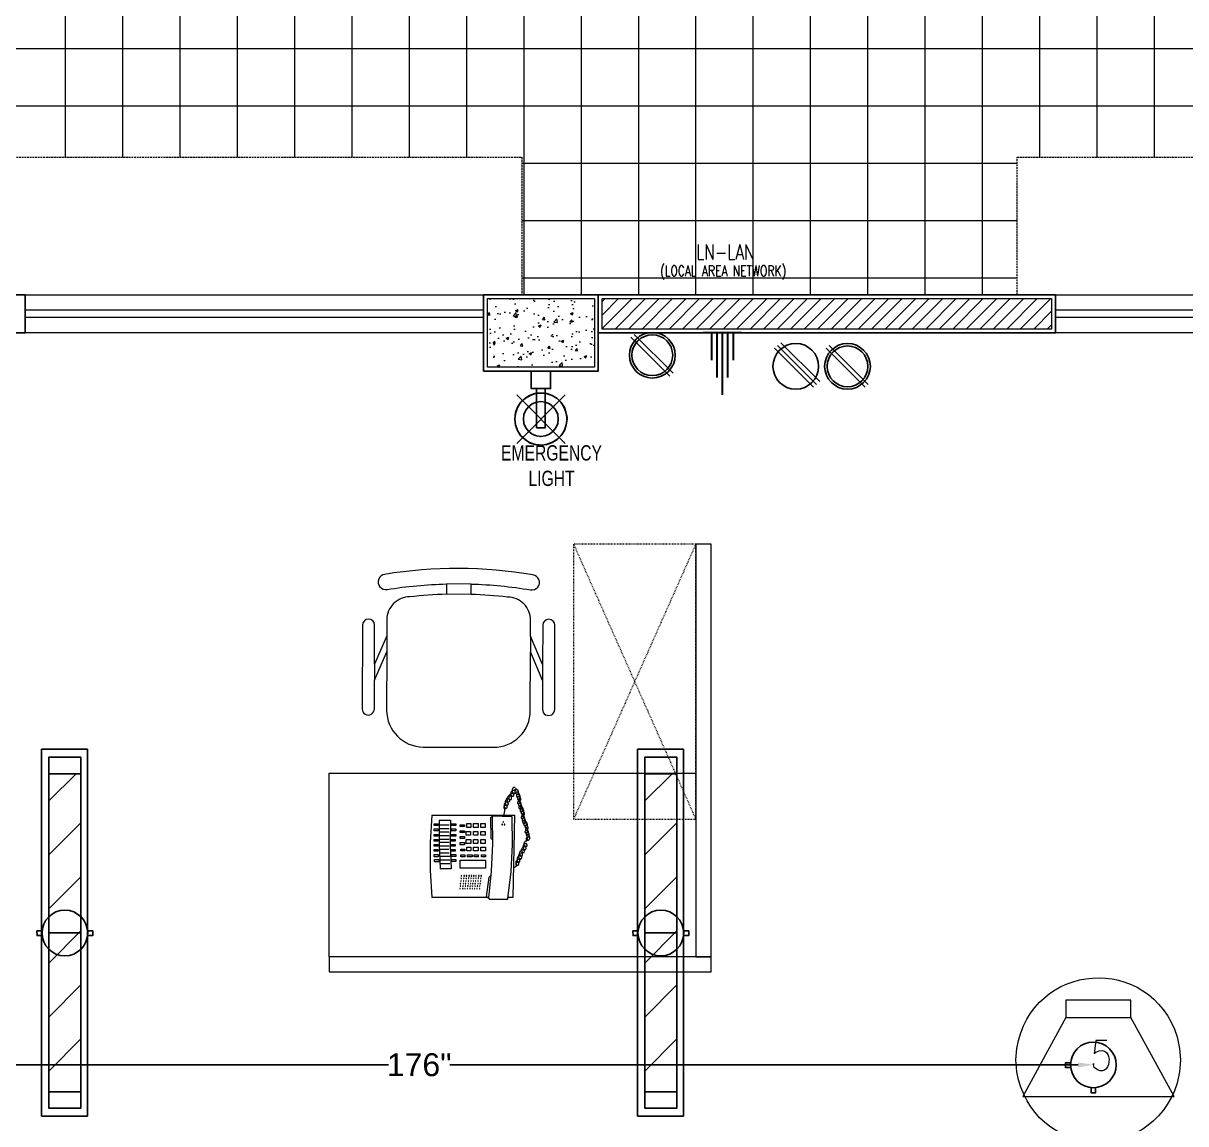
# Model space of a CAD drawing. Header units: inches. Extents: x 112 to 4169, y -2569 to 841.
# Drawn here: x 2041.1 to 2193.2, y -2165.8 to -2021.8 of the extents above; entities that cross this region are included whole.
import ezdxf

# ---------------------------------------------------------------- set-up
doc = ezdxf.new("R2010")
doc.units = ezdxf.units.IN
doc.header["$MEASUREMENT"] = 0
doc.linetypes.add('DASH', pattern=[0.35, 0.25, -0.1])
doc.linetypes.add('HIDDEN', pattern=[9.525, 6.35, -3.175])
doc.layers.get('Defpoints').update_dxf_attribs({"lineweight": 0})
for name, color, linetype, lineweight in [('COLUMN', 1, 'Continuous', 25), ('E-LAN', 6, 'Continuous', 30), ('Glass', 5, 'Continuous', 9), ('HACTH', 8, 'Continuous', 9), ('ID-FURN', 7, 'Continuous', 15), ('Plaster Line', 254, 'Continuous', 15), ('Sunshed', 5, 'Continuous', 15), ('Text', 252, 'Continuous', 15), ('WINDOW', 140, 'Continuous', 9)]:
    doc.layers.add(name, color=color, linetype=linetype, lineweight=lineweight)
for name, color, linetype in [('Layer 1', 7, 'Continuous'), ('Sockets', 7, 'Continuous'), ('wall 05', 253, 'Continuous')]:
    doc.layers.add(name, color=color, linetype=linetype)
doc.styles.get("Standard").update_dxf_attribs({"font": 'arial.ttf'})
doc.styles.add('Swiss721', font='swisscl.ttf')
doc.styles.add('TAVE1', font='ROMANS.shx', dxfattribs={"width": 0.75})
doc.dimstyles.get("Standard").update_dxf_attribs({"dimtxt": 3, "dimasz": 2, "dimexe": 0.18, "dimexo": 0.0625, "dimgap": 0.09, "dimtad": 0, "dimtih": 1, "dimtoh": 1, "dimdec": 0, "dimzin": 0, "dimdsep": 46, "dimtxsty": 'Standard', "dimcen": 0.09, "dimclrd": 5, "dimadec": 0, "dimazin": 0, "dimtfac": 1, "dimtdec": 0, "dimtofl": 0, "dimtmove": 0, "dimatfit": 3, "dimfxl": 1, "dimtolj": 1, "dimtzin": 0, "dimarcsym": 0})

# ---------------------------------------------------------------- blocks, each defined once
blk = doc.blocks.new('C10X15')
at = {"layer": 'HACTH'}
h = blk.add_hatch(dxfattribs=at)
h.set_pattern_fill('AR-CONC', color=256, scale=0.5, style=0)
h.set_pattern_definition([(50, (0, 0), (3.58630091, -0.31376067), [0.375, -4.125]), (355, (0, 0), (-0.69375667, 3.76096067), [0.3, -3.3]), (100.4514, (0.299, -0.026), (2.89254691, 3.44719771), [0.31870095, -3.50571056]), (46.1842, (0, 1), (5.33620524, -0.82759507), [0.5625, -6.1875]), (96.6356, (0.4447, 0.931), (4.67331353, 4.87058935), [0.47805144, -5.258565]), (351.1842, (0, 1), (4.67330973, 4.870593), [0.45, -4.95]), (21, (0.5, 0.75), (2.98453526, -2.01309445), [0.375, -4.125]), (326, (0.5, 0.75), (1.21657666, 3.62575023), [0.3, -3.3]), (71.4514, (0.7487, 0.5822), (4.20111314, 1.61265248), [0.31870095, -3.50571056]), (37.5, (0, 0), (0.060799277, 1.66446927), [0, -3.26, 0, -3.35, 0, -3.3125]), (7.5, (0, 0), (1.315347687, 1.97205856), [0, -1.91, 0, -3.185, 0, -1.2625]), (327.5, (-1.115, 0), (2.66911218, -0.112774359), [0, -1.25, 0, -3.9, 0, -5.175]), (317.5, (-1.615, 0), (2.915930847, 0.50052491), [0, -1.625, 0, -2.59, 0, -3.675])])
h.paths.add_polyline_path([(88231.5, -6817.5), (88231.5, -6808.5), (88217.5, -6808.5), (88217.5, -6817.5)])
at = {"layer": 'COLUMN'}
blk.add_lwpolyline([(88217, -6808), (88232, -6808), (88232, -6818), (88217, -6818)], close=True, dxfattribs=at)
at = {"layer": 'Plaster Line'}
blk.add_lwpolyline([(88217.5, -6808.5), (88231.5, -6808.5), (88231.5, -6817.5), (88217.5, -6817.5)], close=True, dxfattribs=at)
blk = doc.blocks.new('chair_12')
at = {"layer": 'ID-FURN', "color": 8}
for p, q in [((39.9, -50.7), (-40.1, -50.4)), ((39.8, -84.5), (-40.2, -84.2)), ((-235.6, -219.8), (-235.8, -272.6)), ((234.4, -221.1), (234.2, -274)), ((-275.9, -312.8), (-276, -365.7)), ((274.1, -314.4), (274, -367.2))]:
    blk.add_line(p, q, dxfattribs=at)
blk.add_lwpolyline([(-235.8, -272.6), (-236.3, -463.6, 0.411076), (-116.6, -583.9), (113.4, -584.6, 0.419442), (233.7, -464.9), (234.2, -274), (274, -367.2), (273.7, -460.5, 1.013898), (313.7, -460.6), (314.5, -185.6, 0.968623), (274.5, -185.5), (274.1, -314.4), (234.4, -221.1), (234.5, -168.9, 0.414335), (159.7, -93.7, 0.02236), (39.8, -84.5), (39.9, -50.7, -0.033856), (234.3, -69.8, 1.009644), (242.6, -20.5, 0.081725), (-242.7, -19.2, 1.009644), (-234.7, -68.5, -0.033856), (-40.1, -50.4), (-40.2, -84.2, 0.02236), (-160.2, -92.8, 0.416163), (-235.5, -167.6), (-235.6, -219.8), (-275.9, -312.8), (-275.5, -183.9, 0.92691), (-315.5, -183.8), (-316.3, -458.8, 1.016772), (-276.3, -458.9), (-276, -365.7)], format="xyb", close=True, dxfattribs=at)
blk = doc.blocks.new('ws 1200x1350')
at = {"layer": 'ID-FURN', "color": 8, "linetype": 'HIDDEN', "ltscale": 0.05}
for p, q in [((-7943.2, 23138.8), (-7543.2, 22238.8)), ((-7543.2, 23138.8), (-7943.2, 22238.8))]:
    blk.add_line(p, q, dxfattribs=at)
blk.add_lwpolyline([(-7943.2, 22238.8), (-7543.2, 22238.8), (-7543.2, 23138.8), (-7943.2, 23138.8)], close=True, dxfattribs=at)
at = {"layer": 'ID-FURN', "color": 8, "ltscale": 0.05}
for points in [[(-7543.2, 23138.8), (-7543.2, 21789.1), (-7493.2, 21789.1), (-7493.2, 23138.8)], [(-7543.2, 22389.1), (-7543.2, 21789.1), (-8743.2, 21789.1), (-8743.2, 22389.1)], [(-8743.2, 21789.1), (-8743.2, 21739.1), (-7493.2, 21739.1), (-7493.2, 21789.1)]]:
    blk.add_lwpolyline(points, close=True, dxfattribs=at)
at = {"layer": 'ID-FURN', "ltscale": 0.05}
blk.add_blockref('chair_12', (-8318.4, 23058.9), dxfattribs=at)
blk = doc.blocks.new('TELEPHONE')
at = {"layer": 'Layer 1', "lineweight": 9}
for points in [[(10.74, 14.04), (10.68, 14.04), (10.56, 13.98), (10.5, 13.98), (10.32, 13.8), (10.32, 13.5), (10.38, 13.38), (10.38, 13.32), (10.44, 13.26)], [(10.92, 14.4), (10.74, 14.4), (10.62, 14.34), (10.62, 14.28), (10.56, 14.22), (10.5, 14.1), (10.5, 13.86), (10.56, 13.8), (10.62, 13.74), (10.68, 13.68)], [(10.92, 13.92), (10.86, 13.98), (10.8, 14.04), (10.68, 14.04)], [(10.68, 13.68), (10.74, 13.68), (10.74, 13.62), (10.8, 13.62), (10.8, 13.68), (10.86, 13.68), (10.92, 13.74), (10.92, 13.8)], [(10.8, 14.1), (10.8, 14.04), (10.98, 14.04), (10.98, 14.1), (11.04, 14.1), (11.04, 14.34)], [(11.1, 13.5), (11.16, 13.5), (11.28, 13.62), (11.28, 13.68), (11.34, 13.68), (11.34, 13.98), (11.28, 13.98), (11.28, 14.04), (11.22, 14.1), (11.16, 14.1), (11.1, 14.16), (10.92, 14.16), (10.86, 14.1), (10.8, 14.1)], [(10.92, 13.8), (10.92, 13.92)], [(11.1, 13.8), (11.04, 13.8), (11.04, 13.74), (10.98, 13.68), (10.98, 13.62), (11.04, 13.56)], [(11.16, 13.2), (11.28, 13.2), (11.34, 13.26), (11.46, 13.38), (11.46, 13.56), (11.4, 13.62), (11.4, 13.68), (11.34, 13.74), (11.28, 13.74), (11.28, 13.8), (11.1, 13.8)], [(9.9, 12.48), (9.72, 12.48), (9.48, 12.24), (9.48, 11.88), (9.6, 11.76)], [(10.02, 12.9), (9.9, 12.9), (9.78, 12.84), (9.72, 12.78), (9.66, 12.72), (9.66, 12.66), (9.6, 12.6), (9.6, 12.36), (9.66, 12.24), (9.66, 12.18), (9.72, 12.12)], [(9.72, 12.12), (9.96, 12.12), (9.96, 12.18), (10.02, 12.24)], [(10.26, 13.32), (10.14, 13.32), (10.08, 13.26), (10.02, 13.26), (9.96, 13.2), (9.9, 13.14), (9.84, 13.08), (9.78, 12.96), (9.78, 12.84), (9.84, 12.72), (9.84, 12.66), (9.9, 12.6), (9.96, 12.54)], [(9.96, 12.36), (9.96, 12.48), (9.78, 12.48)], [(10.02, 12.24), (10.02, 12.3), (9.96, 12.36)], [(10.2, 12.78), (10.14, 12.84), (10.14, 12.9), (10.02, 12.9)], [(10.5, 13.62), (10.32, 13.62), (10.26, 13.56), (10.2, 13.5), (10.08, 13.38), (10.08, 13.02), (10.14, 12.9), (10.2, 12.84)], [(10.44, 13.08), (10.44, 13.14), (10.38, 13.2), (10.32, 13.26), (10.26, 13.26), (10.2, 13.32), (10.14, 13.32)], [(10.2, 12.84), (10.38, 12.84), (10.44, 12.9), (10.44, 12.96)], [(10.44, 13.26), (10.68, 13.26), (10.68, 13.38), (10.74, 13.38)], [(10.44, 12.96), (10.44, 13.08)], [(10.68, 13.5), (10.68, 13.56), (10.62, 13.62), (10.5, 13.62)], [(10.74, 13.38), (10.74, 13.44), (10.68, 13.5)], [(11.04, 13.56), (11.04, 13.5), (11.1, 13.5)], [(11.22, 13.5), (11.16, 13.5), (11.1, 13.44)], [(11.1, 13.44), (11.1, 13.26)], [(11.1, 13.26), (11.1, 13.2), (11.16, 13.2)], [(11.22, 12.96), (11.22, 12.9), (11.4, 12.9), (11.46, 12.96), (11.52, 13.02), (11.52, 13.08), (11.58, 13.14), (11.58, 13.32), (11.52, 13.38), (11.52, 13.44), (11.46, 13.44), (11.4, 13.5), (11.16, 13.5)], [(11.34, 13.2), (11.28, 13.2), (11.28, 13.14), (11.22, 13.14), (11.22, 12.96)], [(11.34, 12.6), (11.28, 12.54), (11.22, 12.48), (11.22, 12.3)], [(11.22, 12.3), (11.28, 12.3), (11.28, 12.24)], [(11.4, 12.84), (11.28, 12.84), (11.28, 12.78)], [(11.28, 12.24), (11.34, 12.24), (11.4, 12.3), (11.46, 12.3), (11.52, 12.36), (11.52, 12.42), (11.58, 12.48), (11.58, 12.66), (11.52, 12.72), (11.52, 12.78), (11.46, 12.84), (11.4, 12.84)], [(11.28, 12.78), (11.28, 12.66), (11.34, 12.6)], [(11.34, 12.6), (11.46, 12.6), (11.52, 12.66), (11.58, 12.72), (11.64, 12.78), (11.64, 13.02), (11.58, 13.08), (11.52, 13.14), (11.46, 13.2), (11.34, 13.2)], [(11.4, 11.94), (11.46, 11.94), (11.52, 12), (11.58, 12), (11.64, 12.06), (11.64, 12.12), (11.7, 12.18), (11.7, 12.42), (11.64, 12.42), (11.64, 12.48), (11.58, 12.54), (11.52, 12.54), (11.46, 12.6), (11.34, 12.6)], [(11.4, 12.24), (11.34, 12.18), (11.34, 12.06), (11.4, 12)], [(11.46, 11.64), (11.52, 11.64), (11.58, 11.7), (11.64, 11.7), (11.7, 11.76), (11.7, 11.82), (11.76, 11.88), (11.76, 12.06), (11.7, 12.12), (11.7, 12.18), (11.64, 12.24), (11.58, 12.24), (11.52, 12.3), (11.46, 12.3), (11.4, 12.24)], [(0, 10.8), (-0.24, 7.2), (-0.24, 3.6), (0, 0)], [(0, 10.8), (10.8, 10.8)], [(7.68, 10.5), (7.92, 10.68)], [(7.98, 10.68), (7.92, 10.68), (7.92, 10.62)], [(10.44, 10.56), (7.98, 10.68)], [(9.66, 12.06), (9.54, 12.06), (9.42, 11.94), (9.42, 11.7), (9.48, 11.7), (9.48, 11.64), (9.6, 11.64)], [(9.42, 10.68), (9.6, 11.64)], [(9.6, 11.76), (9.66, 11.7), (9.78, 11.7), (9.78, 11.76), (9.84, 11.76), (9.84, 11.82)], [(9.84, 12), (9.78, 12.06), (9.66, 12.06)], [(9.84, 11.82), (9.84, 12)], [(10.8, 10.8), (10.62, 0)], [(11.4, 12), (11.4, 11.94)], [(11.46, 11.94), (11.4, 11.88), (11.4, 11.7)], [(11.4, 11.7), (11.46, 11.7), (11.46, 11.64)], [(11.52, 12), (11.46, 11.94)], [(11.64, 11.28), (11.76, 11.28), (11.82, 11.34), (11.88, 11.4), (11.88, 11.46), (11.94, 11.52), (11.94, 11.7), (11.88, 11.76), (11.88, 11.82), (11.82, 11.82), (11.76, 11.88), (11.52, 11.88)], [(11.64, 11.58), (11.58, 11.52)], [(11.58, 11.52), (11.58, 11.34)], [(11.58, 11.34), (11.58, 11.28), (11.64, 11.28)], [(11.7, 11.7), (11.7, 11.64), (11.64, 11.64)], [(11.76, 10.98), (11.82, 10.98), (11.88, 11.04), (11.94, 11.04), (12, 11.1), (12, 11.16), (12.06, 11.22), (12.06, 11.4), (12, 11.46), (12, 11.52), (11.94, 11.52), (11.88, 11.58), (11.82, 11.58), (11.76, 11.64), (11.7, 11.64), (11.64, 11.58), (11.7, 11.58)], [(11.76, 11.28), (11.7, 11.22), (11.7, 11.04)], [(11.7, 11.04), (11.76, 10.98)], [(11.82, 11.34), (11.82, 11.28), (11.76, 11.28)], [(11.88, 10.92), (11.76, 10.92), (11.76, 10.86)], [(11.76, 10.32), (11.82, 10.32), (11.88, 10.38), (11.94, 10.38), (12, 10.44), (12, 10.5), (12.06, 10.56), (12.06, 10.74), (12, 10.8), (12, 10.86), (11.94, 10.92), (11.88, 10.92)], [(11.76, 10.86), (11.76, 10.74)], [(11.76, 10.74), (11.82, 10.68)], [(11.82, 10.68), (11.76, 10.62)], [(11.82, 10.68), (11.94, 10.68), (12.06, 10.8), (12.12, 10.86), (12.12, 11.1), (12.06, 11.16), (12, 11.22), (12, 11.28), (11.88, 11.28), (11.82, 11.34)], [(11.88, 10.08), (11.88, 10.02), (11.94, 10.02), (12, 10.08), (12.06, 10.08), (12.12, 10.14), (12.12, 10.2), (12.18, 10.26), (12.18, 10.5), (12.12, 10.5), (12.12, 10.56), (12.06, 10.62), (12, 10.62), (11.94, 10.68), (11.82, 10.68)], [(0.84, 9.42), (0.3, 9.42), (0.3, 9.66), (0.84, 9.66)], [(0.84, 9.66), (0.84, 9.42)], [(0.96, 10.14), (2.46, 10.14)], [(0.96, 10.14), (0.96, 6.96), (1.08, 3.78)], [(2.28, 9.48), (1.08, 9.48)], [(2.46, 10.14), (2.4, 6.96), (2.52, 3.78)], [(3.12, 9.42), (2.58, 9.42), (2.58, 9.66), (3.12, 9.66)], [(3.12, 9.66), (3.12, 9.42)], [(4.26, 9.3), (3.72, 9.3), (3.72, 9.54), (4.26, 9.54)], [(4.26, 9.54), (4.26, 9.3)], [(4.56, 9.72), (5.1, 9.72)], [(4.56, 9.18), (4.56, 9.72)], [(5.1, 9.18), (4.56, 9.18)], [(5.1, 9.72), (5.1, 9.18)], [(6.06, 9.18), (5.46, 9.18), (5.46, 9.72), (6.06, 9.72)], [(6.06, 9.72), (6.06, 9.18)], [(6.96, 9.18), (6.42, 9.18), (6.42, 9.72), (6.96, 9.72)], [(6.96, 9.72), (6.96, 9.18)], [(7.44, -0.06), (7.8, 3.48), (7.98, 7.02), (7.92, 10.62)], [(7.68, 10.5), (7.74, 7.8), (7.98, 7.5)], [(9.24, 9.6), (9.18, 9.6), (9.18, 9.54), (9.24, 9.54), (9.24, 9.6)], [(9.18, 9.6), (9.18, 9.6)], [(9.3, 9.9), (9.36, 9.84), (9.36, 9.9), (9.3, 9.9)], [(9.54, 9.6), (9.48, 9.6), (9.48, 9.54), (9.54, 9.54), (9.54, 9.6)], [(9.48, 9.6), (9.48, 9.6)], [(9.96, -0.12), (10.38, 3.42), (10.56, 6.96), (10.5, 10.5)], [(10.5, 10.5), (10.5, 10.56), (10.44, 10.56)], [(11.76, 10.62), (11.7, 10.56), (11.7, 10.38)], [(11.7, 10.38), (11.76, 10.38), (11.76, 10.32)], [(11.94, 10.38), (11.88, 10.38), (11.88, 10.32), (11.82, 10.26), (11.82, 10.14), (11.88, 10.08)], [(11.94, 10.02), (11.88, 9.96), (11.88, 9.84), (11.94, 9.78), (11.94, 9.72)], [(11.94, 9.72), (12, 9.72), (12.06, 9.78), (12.12, 9.78), (12.18, 9.84), (12.18, 9.9), (12.24, 9.96), (12.24, 10.2), (12.18, 10.2), (12.18, 10.26), (12.12, 10.32), (12.06, 10.32), (12, 10.38), (11.94, 10.38)], [(12, 10.08), (11.94, 10.02)], [(12.12, 9.42), (12.18, 9.42), (12.24, 9.48), (12.3, 9.48), (12.36, 9.54), (12.42, 9.6), (12.42, 9.84), (12.36, 9.9), (12.36, 9.96), (12.3, 9.96), (12.24, 10.02), (12.18, 10.02), (12.12, 10.08), (12.06, 10.08), (12, 10.02)], [(12.12, 9.72), (12.06, 9.66), (12.06, 9.48)], [(12.06, 9.48), (12.12, 9.48), (12.12, 9.42)], [(12.18, 9.78), (12.12, 9.72)], [(12.3, 9.48), (12.3, 9.42), (12.24, 9.42), (12.24, 9.36), (12.18, 9.3), (12.18, 9.24), (12.24, 9.18)], [(12.36, 8.82), (12.42, 8.82), (12.42, 8.88), (12.48, 8.88), (12.6, 9), (12.6, 9.24), (12.54, 9.3), (12.54, 9.36), (12.48, 9.42), (12.42, 9.42), (12.36, 9.48), (12.3, 9.48)], [(0.84, 8.76), (0.3, 8.76), (0.3, 9), (0.84, 9)], [(0.84, 8.04), (0.3, 8.04), (0.3, 8.28), (0.84, 8.28)], [(0.84, 7.38), (0.3, 7.38), (0.3, 7.62), (0.84, 7.62)], [(0.84, 9), (0.84, 8.76)], [(0.84, 8.28), (0.84, 8.04)], [(0.84, 7.62), (0.84, 7.38)], [(2.28, 9), (1.08, 9)], [(2.28, 8.58), (1.08, 8.58)], [(2.28, 8.1), (1.08, 8.1)], [(2.28, 7.62), (1.08, 7.62)], [(3.06, 7.38), (2.52, 7.38), (2.52, 7.62), (3.06, 7.62)], [(3.12, 8.76), (2.58, 8.76), (2.58, 9), (3.12, 9)], [(3.12, 8.04), (2.58, 8.04), (2.58, 8.28), (3.12, 8.28)], [(3.06, 7.62), (3.06, 7.38)], [(3.12, 9), (3.12, 8.76)], [(3.12, 8.28), (3.12, 8.04)], [(4.26, 8.52), (3.72, 8.52), (3.72, 8.76), (4.26, 8.76)], [(4.26, 7.74), (3.72, 7.74), (3.72, 7.98), (4.26, 7.98)], [(4.26, 8.76), (4.26, 8.52)], [(4.26, 7.98), (4.26, 7.74)], [(4.5, 8.64), (5.04, 8.64)], [(4.5, 8.16), (4.5, 8.64)], [(5.04, 8.16), (4.5, 8.16)], [(4.5, 7.62), (5.1, 7.62)], [(4.5, 7.08), (4.5, 7.62)], [(5.04, 8.64), (5.04, 8.16)], [(5.1, 7.62), (5.1, 7.08)], [(6, 8.16), (5.46, 8.16), (5.46, 8.64), (6, 8.64)], [(6, 7.08), (5.46, 7.08), (5.46, 7.62), (6, 7.62)], [(6, 8.64), (6, 8.16)], [(6, 7.62), (6, 7.08)], [(6.96, 8.16), (6.42, 8.16), (6.42, 8.64), (6.96, 8.64)], [(6.96, 7.08), (6.42, 7.08), (6.42, 7.62), (6.96, 7.62)], [(6.96, 8.64), (6.96, 8.16)], [(6.96, 7.62), (6.96, 7.08)], [(12.3, 8.82), (12.24, 8.76), (12.24, 8.7), (12.18, 8.64), (12.18, 8.58), (12.24, 8.52)], [(12.36, 9.06), (12.3, 9.06), (12.24, 9)], [(12.24, 9), (12.24, 8.94), (12.3, 8.88), (12.3, 8.82), (12.36, 8.82)], [(12.24, 8.52), (12.24, 8.46), (12.3, 8.46)], [(12.3, 8.46), (12.36, 8.46), (12.42, 8.52), (12.48, 8.58), (12.54, 8.64), (12.54, 8.94), (12.42, 9.06), (12.36, 9.06)], [(12.42, 8.52), (12.36, 8.46)], [(12.36, 8.46), (12.36, 8.22)], [(12.36, 8.22), (12.36, 8.16), (12.42, 8.16)], [(12.48, 7.86), (12.42, 7.86), (12.36, 7.8)], [(12.36, 7.8), (12.36, 7.5), (12.42, 7.5)], [(12.42, 7.5), (12.6, 7.5), (12.72, 7.62), (12.78, 7.62), (12.78, 7.68), (12.84, 7.74), (12.84, 7.92), (12.78, 7.98), (12.78, 8.04), (12.72, 8.1), (12.66, 8.16), (12.6, 8.16), (12.48, 8.22)], [(12.48, 8.22), (12.42, 8.22), (12.42, 8.16)], [(12.42, 8.16), (12.42, 7.92)], [(12.42, 7.92), (12.42, 7.86), (12.48, 7.86)], [(0.84, 6.72), (0.3, 6.72), (0.3, 6.96), (0.84, 6.96)], [(0.84, 6.06), (0.3, 6.06), (0.3, 6.3), (0.84, 6.3)], [(0.84, 6.96), (0.84, 6.72)], [(0.84, 6.3), (0.84, 6.06)], [(2.28, 7.2), (1.08, 7.2)], [(2.28, 6.72), (1.08, 6.72)], [(2.28, 6.3), (1.08, 6.3)], [(3.06, 6.72), (2.52, 6.72), (2.52, 6.96), (3.06, 6.96)], [(3.06, 6.06), (2.52, 6.06), (2.52, 6.3), (3.06, 6.3)], [(3.06, 6.96), (3.06, 6.72)], [(3.06, 6.3), (3.06, 6.06)], [(4.26, 6.9), (3.72, 6.9), (3.72, 7.2), (4.26, 7.2)], [(4.32, 6.12), (3.78, 6.12), (3.78, 6.36), (4.32, 6.36)], [(4.26, 7.2), (4.26, 6.9)], [(4.32, 6.36), (4.32, 6.12)], [(5.1, 7.08), (4.5, 7.08)], [(4.56, 6.6), (5.1, 6.6)], [(4.56, 6.12), (4.56, 6.6)], [(5.1, 6.12), (4.56, 6.12)], [(5.1, 6.6), (5.1, 6.12)], [(6.06, 6.12), (5.46, 6.12), (5.46, 6.6), (6.06, 6.6)], [(6.06, 6.6), (6.06, 6.12)], [(7.02, 6.12), (6.42, 6.12), (6.42, 6.6), (7.02, 6.6)], [(7.02, 6.6), (7.02, 6.12)], [(11.94, 6.24), (11.76, 6.24), (11.7, 6.18), (11.46, 5.94), (11.46, 5.76), (11.52, 5.7), (11.52, 5.64), (11.58, 5.52), (11.64, 5.52)], [(12.18, 6.66), (12.06, 6.66), (12, 6.6), (11.94, 6.6), (11.88, 6.54), (11.82, 6.48), (11.76, 6.42), (11.76, 6.36), (11.7, 6.24), (11.7, 6.18), (11.76, 6.12), (11.76, 6), (11.88, 5.88)], [(12.36, 7.08), (12.3, 7.02), (12.12, 7.02), (12.06, 6.96), (12, 6.9), (11.94, 6.84), (11.94, 6.48), (12, 6.42), (12, 6.36), (12.06, 6.3)], [(12.12, 6.12), (12.12, 6.18), (12.06, 6.18), (12.06, 6.24), (11.94, 6.24)], [(12.36, 7.44), (12.3, 7.44), (12.12, 7.26), (12.12, 7.2), (12.06, 7.14), (12.06, 6.9), (12.12, 6.84), (12.18, 6.78), (12.24, 6.72)], [(12.06, 6.3), (12.12, 6.3), (12.18, 6.24), (12.24, 6.3), (12.3, 6.3), (12.3, 6.36), (12.36, 6.42), (12.36, 6.48), (12.3, 6.54)], [(12.3, 6.54), (12.3, 6.6), (12.24, 6.6), (12.24, 6.66), (12.12, 6.66)], [(12.48, 6.96), (12.42, 6.96), (12.42, 7.02), (12.36, 7.02), (12.36, 7.08), (12.3, 7.08), (12.24, 7.02)], [(12.24, 6.72), (12.24, 6.66), (12.36, 6.66), (12.36, 6.72), (12.42, 6.72), (12.48, 6.78), (12.48, 6.84)], [(12.48, 6.84), (12.48, 6.96)], [(0.84, 5.34), (0.3, 5.34), (0.3, 5.64), (0.84, 5.64)], [(0.9, 4.68), (0.36, 4.68), (0.36, 4.98), (0.9, 4.98)], [(0.84, 5.64), (0.84, 5.34)], [(0.9, 4.98), (0.9, 4.68)], [(2.28, 5.82), (1.08, 5.82)], [(2.34, 5.4), (1.08, 5.4)], [(2.34, 4.92), (1.14, 4.92)], [(3.12, 5.4), (2.58, 5.4), (2.58, 5.64), (3.12, 5.64)], [(3.12, 4.74), (2.58, 4.74), (2.58, 4.98), (3.12, 4.98)], [(3.12, 5.64), (3.12, 5.4)], [(3.12, 4.98), (3.12, 4.74)], [(3.72, 4.92), (7.02, 4.92)], [(3.72, 3.84), (3.72, 4.92)], [(4.32, 5.34), (3.78, 5.34), (3.78, 5.58), (4.32, 5.58)], [(4.32, 5.58), (4.32, 5.34)], [(4.68, 5.58), (5.28, 5.58)], [(4.68, 5.34), (4.68, 5.58)], [(5.28, 5.34), (4.68, 5.34)], [(5.28, 5.58), (5.28, 5.34)], [(6.06, 5.34), (5.52, 5.34), (5.52, 5.58), (6.06, 5.58)], [(6.06, 5.58), (6.06, 5.34)], [(7.02, 5.34), (6.48, 5.34), (6.48, 5.58), (7.02, 5.58)], [(7.02, 5.58), (7.02, 5.34)], [(7.02, 4.92), (7.02, 3.84)], [(11.46, 5.04), (11.34, 5.04), (11.28, 4.98), (11.22, 4.98), (10.98, 4.74), (10.98, 4.56), (11.04, 4.5), (11.04, 4.38), (11.16, 4.26)], [(11.22, 4.62), (11.1, 4.62), (10.98, 4.5), (10.98, 4.26), (11.04, 4.2), (11.1, 4.2), (11.1, 4.14)], [(11.58, 5.46), (11.52, 5.46), (11.4, 5.4), (11.34, 5.4), (11.28, 5.34), (11.22, 5.28), (11.16, 5.22), (11.16, 4.8), (11.28, 4.68)], [(11.4, 4.5), (11.4, 4.56), (11.34, 4.56), (11.34, 4.62), (11.22, 4.62)], [(11.28, 4.68), (11.52, 4.68), (11.52, 4.8)], [(11.76, 5.82), (11.64, 5.82), (11.52, 5.76), (11.46, 5.76), (11.4, 5.7), (11.4, 5.58), (11.34, 5.52), (11.34, 5.28), (11.4, 5.22), (11.46, 5.16), (11.46, 5.1)], [(11.52, 4.92), (11.52, 4.98), (11.46, 4.98), (11.46, 5.04), (11.34, 5.04)], [(11.46, 5.1), (11.52, 5.1), (11.52, 5.04), (11.64, 5.04), (11.64, 5.1), (11.7, 5.1), (11.7, 5.16), (11.76, 5.16), (11.76, 5.22)], [(11.76, 5.34), (11.7, 5.34), (11.7, 5.4), (11.64, 5.4), (11.64, 5.46), (11.52, 5.46)], [(11.52, 4.8), (11.52, 4.92)], [(11.64, 5.52), (11.64, 5.46), (11.82, 5.46), (11.82, 5.52), (11.88, 5.52), (11.88, 5.7)], [(11.88, 5.7), (11.88, 5.76), (11.82, 5.76), (11.82, 5.82), (11.7, 5.82)], [(11.76, 5.22), (11.76, 5.34)], [(2.52, 3.78), (1.08, 3.78)], [(2.34, 4.44), (1.14, 4.44)], [(7.02, 3.84), (3.72, 3.84)], [(11.1, 4.14), (10.68, 3.84)], [(11.16, 4.26), (11.34, 4.26), (11.34, 4.32), (11.4, 4.32), (11.4, 4.5)], [(3.72, 1.8), (3.78, 1.8), (3.78, 1.86), (3.72, 1.86), (3.72, 1.8)], [(3.72, 1.5), (3.78, 1.5), (3.72, 1.56), (3.72, 1.5)], [(3.78, 2.16), (3.84, 2.16), (3.84, 2.22), (3.78, 2.22), (3.78, 2.16)], [(3.84, 2.82), (3.9, 2.82), (3.9, 2.88), (3.84, 2.88), (3.84, 2.82)], [(4.08, 1.8), (4.14, 1.8), (4.14, 1.86), (4.08, 1.86), (4.08, 1.8)], [(4.14, 2.16), (4.2, 2.16), (4.2, 2.22), (4.14, 2.22), (4.14, 2.16)], [(4.2, 2.82), (4.26, 2.82), (4.26, 2.88), (4.2, 2.88), (4.2, 2.82)], [(4.38, 1.8), (4.44, 1.8), (4.44, 1.86), (4.38, 1.86), (4.38, 1.8)], [(4.38, 1.5), (4.44, 1.5), (4.38, 1.56), (4.38, 1.5)], [(4.44, 2.16), (4.5, 2.16), (4.5, 2.22), (4.44, 2.22), (4.44, 2.16)], [(4.5, 2.82), (4.56, 2.82), (4.56, 2.88), (4.5, 2.88), (4.5, 2.82)], [(4.68, 1.5), (4.74, 1.5), (4.74, 1.56), (4.68, 1.56), (4.68, 1.5)], [(4.74, 2.16), (4.8, 2.16), (4.8, 2.22), (4.74, 2.22), (4.74, 2.16)], [(4.74, 1.8), (4.8, 1.8), (4.8, 1.86), (4.74, 1.86), (4.74, 1.8)], [(4.8, 2.52), (4.86, 2.52), (4.86, 2.58), (4.8, 2.58), (4.8, 2.52)], [(4.86, 2.82), (4.92, 2.82), (4.92, 2.88), (4.86, 2.88), (4.86, 2.82)], [(5.04, 1.8), (5.1, 1.8), (5.1, 1.86), (5.04, 1.86), (5.04, 1.8)], [(5.1, 2.52), (5.16, 2.52), (5.16, 2.58), (5.1, 2.52)], [(5.1, 2.16), (5.16, 2.16), (5.16, 2.22), (5.1, 2.22), (5.1, 2.16)], [(5.16, 2.82), (5.22, 2.82), (5.22, 2.88), (5.16, 2.88), (5.16, 2.82)], [(5.34, 1.8), (5.4, 1.8), (5.4, 1.86), (5.34, 1.86), (5.34, 1.8)], [(5.4, 2.16), (5.46, 2.16), (5.46, 2.22), (5.4, 2.22), (5.4, 2.16)], [(5.46, 2.82), (5.52, 2.82), (5.52, 2.88), (5.46, 2.88), (5.46, 2.82)], [(5.64, 1.8), (5.7, 1.8), (5.7, 1.86), (5.64, 1.86), (5.64, 1.8)], [(5.64, 1.5), (5.7, 1.5), (5.64, 1.56), (5.64, 1.5)], [(5.7, 2.16), (5.76, 2.16), (5.76, 2.22), (5.7, 2.22), (5.7, 2.16)], [(5.76, 2.82), (5.82, 2.82), (5.82, 2.88), (5.76, 2.88), (5.76, 2.82)], [(5.76, 2.52), (5.82, 2.52), (5.76, 2.58), (5.76, 2.52)], [(5.94, 1.5), (6, 1.5), (6, 1.56), (5.94, 1.56), (5.94, 1.5)], [(6, 2.16), (6.06, 2.16), (6.06, 2.22), (6, 2.22), (6, 2.16)], [(6, 1.8), (6.06, 1.8), (6.06, 1.86), (6, 1.86), (6, 1.8)], [(6.06, 2.52), (6.12, 2.52), (6.12, 2.58), (6.06, 2.58), (6.06, 2.52)], [(6.12, 2.82), (6.18, 2.82), (6.18, 2.88), (6.12, 2.88), (6.12, 2.82)], [(6.3, 1.8), (6.36, 1.8), (6.36, 1.86), (6.3, 1.86), (6.3, 1.8)], [(6.36, 2.16), (6.42, 2.16), (6.42, 2.22), (6.36, 2.22), (6.36, 2.16)], [(6.42, 2.82), (6.48, 2.82), (6.48, 2.88), (6.42, 2.88), (6.42, 2.82)], [(7.14, 0.12), (7.5, 2.7)], [(7.5, 2.7), (7.74, 2.88)], [(7.32, 0), (0, 0)], [(3.72, 1.2), (3.66, 1.2), (3.66, 1.14), (3.72, 1.14), (3.72, 1.2)], [(3.66, 1.2), (3.66, 1.2)], [(4.08, 1.2), (4.02, 1.2), (4.02, 1.14), (4.08, 1.14), (4.08, 1.2)], [(4.02, 1.2), (4.02, 1.2)], [(4.38, 1.2), (4.32, 1.2), (4.32, 1.14), (4.38, 1.14), (4.38, 1.2)], [(4.32, 1.2), (4.32, 1.2)], [(4.68, 1.2), (4.62, 1.2), (4.62, 1.14), (4.68, 1.14), (4.68, 1.2)], [(4.62, 1.2), (4.62, 1.2)], [(4.92, 1.2), (4.98, 1.2), (4.98, 1.14), (5.04, 1.2), (4.92, 1.2)], [(5.34, 1.2), (5.28, 1.2), (5.28, 1.14), (5.34, 1.14), (5.34, 1.2)], [(5.28, 1.2), (5.28, 1.2)], [(5.64, 1.2), (5.58, 1.2), (5.58, 1.14), (5.64, 1.14), (5.64, 1.2)], [(5.58, 1.2), (5.58, 1.2)], [(5.94, 1.2), (5.88, 1.2), (5.88, 1.14), (5.94, 1.14), (5.94, 1.2)], [(5.88, 1.2), (5.88, 1.2)], [(6.3, 1.2), (6.24, 1.2), (6.24, 1.14), (6.3, 1.14), (6.3, 1.2)], [(6.24, 1.2), (6.24, 1.2)], [(7.44, -0.12), (7.14, 0.12)], [(10.62, 0), (10.02, 0)], [(7.44, -0.06), (7.44, -0.12), (7.5, -0.18)], [(7.5, -0.18), (9.96, -0.18), (9.96, -0.12)]]:
    blk.add_lwpolyline(points, dxfattribs=at)
for points, knots in [([(9.96, 12.54), (9.96, 12.54), (10.02, 12.54), (10.02, 12.54), (10.18, 12.52), (10.22, 12.56), (10.2, 12.72), (10.2, 12.72), (10.2, 12.78), (10.2, 12.78)], [0, 0, 0, 0, 1, 1, 1, 2, 2, 2, 3, 3, 3, 3]), ([(12.24, 9.18), (12.24, 9.18), (12.24, 9.12), (12.24, 9.12), (12.24, 9.12), (12.36, 9.12), (12.36, 9.12), (12.5, 9.29), (12.56, 9.22), (12.54, 9.42), (12.54, 9.42), (12.54, 9.6), (12.54, 9.6), (12.54, 9.6), (12.48, 9.66), (12.48, 9.66), (12.48, 9.66), (12.42, 9.72), (12.42, 9.72), (12.42, 9.72), (12.3, 9.72), (12.3, 9.72), (12.3, 9.72), (12.24, 9.78), (12.24, 9.78), (12.24, 9.78), (12.18, 9.78), (12.18, 9.78), (12.18, 9.78), (12.12, 9.72), (12.12, 9.72)], [0, 0, 0, 0, 1, 1, 1, 2, 2, 2, 3, 3, 3, 4, 4, 4, 5, 5, 5, 6, 6, 6, 7, 7, 7, 8, 8, 8, 9, 9, 9, 10, 10, 10, 10]), ([(12.42, 8.16), (12.42, 8.16), (12.48, 8.16), (12.48, 8.16), (12.75, 8.43), (12.64, 8.25), (12.66, 8.64), (12.66, 8.64), (12.66, 8.7), (12.66, 8.7), (12.66, 8.7), (12.6, 8.7), (12.6, 8.7), (12.6, 8.7), (12.54, 8.76), (12.54, 8.76), (12.54, 8.76), (12.48, 8.82), (12.48, 8.82), (12.48, 8.82), (12.3, 8.82), (12.3, 8.82)], [0, 0, 0, 0, 1, 1, 1, 2, 2, 2, 3, 3, 3, 4, 4, 4, 5, 5, 5, 6, 6, 6, 7, 7, 7, 7]), ([(12.36, 7.44), (12.36, 7.44), (12.42, 7.44), (12.42, 7.44), (12.6, 7.63), (12.52, 7.49), (12.54, 7.8), (12.54, 7.8), (12.48, 7.86), (12.48, 7.86)], [0, 0, 0, 0, 1, 1, 1, 2, 2, 2, 3, 3, 3, 3]), ([(12.48, 7.86), (12.48, 7.86), (12.54, 7.86), (12.54, 7.86), (12.81, 8.13), (12.7, 7.96), (12.72, 8.34), (12.72, 8.34), (12.72, 8.4), (12.72, 8.4), (12.72, 8.4), (12.66, 8.4), (12.66, 8.4), (12.66, 8.4), (12.6, 8.46), (12.6, 8.46), (12.6, 8.46), (12.54, 8.46), (12.54, 8.46), (12.54, 8.46), (12.48, 8.52), (12.48, 8.52), (12.48, 8.52), (12.42, 8.52), (12.42, 8.52)], [0, 0, 0, 0, 1, 1, 1, 2, 2, 2, 3, 3, 3, 4, 4, 4, 5, 5, 5, 6, 6, 6, 7, 7, 7, 8, 8, 8, 8]), ([(11.88, 5.88), (11.88, 5.88), (11.94, 5.88), (11.94, 5.88), (12.1, 5.86), (12.14, 5.9), (12.12, 6.06), (12.12, 6.06), (12.12, 6.12), (12.12, 6.12)], [0, 0, 0, 0, 1, 1, 1, 2, 2, 2, 3, 3, 3, 3]), ([(3.84, 2.52), (3.84, 2.52), (3.9, 2.52), (3.9, 2.52), (3.9, 2.52), (3.84, 2.52), (3.84, 2.52), (3.84, 2.52), (3.84, 2.58), (3.84, 2.58), (3.84, 2.58), (3.84, 2.52), (3.84, 2.52)], [0, 0, 0, 0, 1, 1, 1, 2, 2, 2, 3, 3, 3, 4, 4, 4, 4]), ([(4.02, 1.5), (4.02, 1.5), (4.08, 1.5), (4.08, 1.5), (4.08, 1.5), (4.08, 1.56), (4.08, 1.56), (4.08, 1.56), (4.08, 1.5), (4.08, 1.5), (4.08, 1.5), (4.02, 1.5), (4.02, 1.5)], [0, 0, 0, 0, 1, 1, 1, 2, 2, 2, 3, 3, 3, 4, 4, 4, 4]), ([(4.14, 2.52), (4.14, 2.52), (4.2, 2.52), (4.2, 2.52), (4.2, 2.52), (4.2, 2.58), (4.2, 2.58), (4.2, 2.58), (4.2, 2.52), (4.2, 2.52), (4.2, 2.52), (4.14, 2.52), (4.14, 2.52)], [0, 0, 0, 0, 1, 1, 1, 2, 2, 2, 3, 3, 3, 4, 4, 4, 4]), ([(4.5, 2.52), (4.5, 2.52), (4.56, 2.52), (4.56, 2.52), (4.56, 2.52), (4.5, 2.52), (4.5, 2.52), (4.5, 2.52), (4.5, 2.58), (4.5, 2.58), (4.5, 2.58), (4.5, 2.52), (4.5, 2.52)], [0, 0, 0, 0, 1, 1, 1, 2, 2, 2, 3, 3, 3, 4, 4, 4, 4]), ([(4.98, 1.5), (4.98, 1.5), (5.04, 1.5), (5.04, 1.5), (5.04, 1.5), (5.04, 1.56), (5.04, 1.56), (5.04, 1.56), (5.04, 1.5), (5.04, 1.5), (5.04, 1.5), (4.98, 1.5), (4.98, 1.5)], [0, 0, 0, 0, 1, 1, 1, 2, 2, 2, 3, 3, 3, 4, 4, 4, 4]), ([(5.28, 1.5), (5.28, 1.5), (5.34, 1.5), (5.34, 1.5), (5.34, 1.5), (5.34, 1.56), (5.34, 1.56), (5.34, 1.56), (5.34, 1.5), (5.34, 1.5), (5.34, 1.5), (5.28, 1.5), (5.28, 1.5)], [0, 0, 0, 0, 1, 1, 1, 2, 2, 2, 3, 3, 3, 4, 4, 4, 4]), ([(5.4, 2.52), (5.4, 2.52), (5.46, 2.52), (5.46, 2.52), (5.46, 2.52), (5.46, 2.58), (5.46, 2.58), (5.46, 2.58), (5.46, 2.52), (5.46, 2.52), (5.46, 2.52), (5.4, 2.52), (5.4, 2.52)], [0, 0, 0, 0, 1, 1, 1, 2, 2, 2, 3, 3, 3, 4, 4, 4, 4]), ([(6.24, 1.5), (6.24, 1.5), (6.3, 1.5), (6.3, 1.5), (6.3, 1.5), (6.3, 1.56), (6.3, 1.56), (6.3, 1.56), (6.3, 1.5), (6.3, 1.5), (6.3, 1.5), (6.24, 1.5), (6.24, 1.5)], [0, 0, 0, 0, 1, 1, 1, 2, 2, 2, 3, 3, 3, 4, 4, 4, 4]), ([(6.36, 2.52), (6.36, 2.52), (6.42, 2.52), (6.42, 2.52), (6.42, 2.52), (6.42, 2.58), (6.42, 2.58), (6.42, 2.58), (6.42, 2.52), (6.42, 2.52), (6.42, 2.52), (6.36, 2.52), (6.36, 2.52)], [0, 0, 0, 0, 1, 1, 1, 2, 2, 2, 3, 3, 3, 4, 4, 4, 4])]:
    blk.add_open_spline(points, degree=3, knots=knots, dxfattribs=at)
blk = doc.blocks.new('ASDSAETR')
for p, q in [((51404, -7188.31), (51404, -7197.3)), ((51404, -7190.29), (51410.36, -7190.29)), ((51404, -7191.55), (51414.43, -7191.55)), ((51404, -7192.81), (51418.49, -7192.81)), ((51404, -7194.07), (51414.43, -7194.07)), ((51404, -7195.33), (51410.36, -7195.33))]:
    blk.add_line(p, q)
blk = doc.blocks.new('*D363')
at = {"color": 0, "lineweight": -2, "transparency": 16777216}
for p, q in [((2004.65, -2158.02), (2004.65, -2157.9)), ((2181.12, -2158.02), (2181.12, -2157.9))]:
    blk.add_line(p, q, dxfattribs=at)
at = {"color": 5, "lineweight": -2, "transparency": 16777216}
for p, q in [((2006.65, -2158.08), (2088.88, -2158.08)), ((2179.12, -2158.08), (2096.89, -2158.08))]:
    blk.add_line(p, q, dxfattribs=at)
at = {"color": 5, "transparency": 16777216}
for points in [[(2006.65, -2157.75), (2006.65, -2158.41), (2004.65, -2158.08)], [(2179.12, -2157.75), (2179.12, -2158.41), (2181.12, -2158.08)]]:
    blk.add_solid(points, dxfattribs=at)
at = {"layer": 'Defpoints', "color": 0, "transparency": 16777216}
for p in [(2004.65, -2158.08), (2181.12, -2158.08), (2181.12, -2158.08)]:
    blk.add_point(p, dxfattribs=at)
at = {"color": 0, "transparency": 16777216, "insert": (2092.88, -2158.08), "char_height": 3, "attachment_point": 5}
blk.add_mtext('\\A1;176"', dxfattribs=at)

msp = doc.modelspace()

# ---------------------------------------------------------------- hatches: boundary and pattern name
h = msp.add_hatch()
h.set_pattern_fill('ANSI31', color=256, scale=40)
h.set_pattern_definition([(45, (1818.5615, -2243.324), (-3.53553, 3.53553), [])])
h.paths.add_polyline_path([(2048.61, -2119.98), (2044.41, -2119.98), (2044.41, -2161.59), (2048.61, -2161.59)])
h = msp.add_hatch()
h.set_pattern_fill('ANSI31', color=256, scale=40)
h.set_pattern_definition([(45, (1896.5615, -2243.324), (-3.53553, 3.53553), [])])
h.paths.add_polyline_path([(2126.61, -2119.98), (2122.41, -2119.98), (2122.41, -2161.59), (2126.61, -2161.59)])
at = {"layer": 'HACTH', "ltscale": 10}
h = msp.add_hatch(dxfattribs=at)
h.set_pattern_fill('ANSI37', color=256, scale=60, angle=45, style=0)
h.set_pattern_definition([(90, (-137903.395, -173797.579), (-7.5, 1e-15), []), (180, (-137903.395, -173797.579), (-1e-15, -7.5), [])])
h.paths.add_polyline_path([(2282.31, -2057.3), (2282.31, -2069.3), (2282.31, -2076.3), (2300.31, -2076.3), (2300.31, -2146.3), (2282.31, -2146.3), (2282.31, -2172.3), (2300.31, -2172.3), (2300.31, -2242.3), (2282.31, -2242.3), (2282.31, -2261.3), (2337.32, -2261.3), (2337.32, -2002.29), (2282.31, -2002.29), (1930.81, -2002.29), (1930.81, -2057.3), (1942.07, -2057.3), (1942.07, -2039.3), (2012.07, -2039.3), (2012.07, -2057.3), (2036.31, -2057.3), (2036.31, -2039.3), (2106.31, -2039.3), (2106.31, -2057.3), (2116.31, -2057.3), (2171.15, -2057.3), (2171.15, -2039.3), (2241.15, -2039.3), (2241.15, -2057.3), (2270.31, -2057.3)])
h.paths.add_polyline_path([(1798.31, -2057.3), (1798.31, -2002.29), (1613.31, -2002.29), (1613.31, -2057.3), (1673.31, -2057.3), (1685.31, -2057.3)])
at = {"layer": 'HACTH'}
h = msp.add_hatch(dxfattribs=at)
h.set_pattern_fill('ANSI31', color=256, scale=10, style=0)
h.set_pattern_definition([(45, (-121383.3874, -173770.7034), (-0.8838834765, 0.8838834765), [])])
h.paths.add_polyline_path([(2116.81, -2057.8), (2116.81, -2061.8), (2175.65, -2061.8), (2175.65, -2057.8)])

# ---------------------------------------------------------------- linework, layer by layer
for p, q in [((2044.41, -2140.79), (2048.61, -2140.79)), ((2122.41, -2140.79), (2126.61, -2140.79))]:
    msp.add_line(p, q)
for points in [[(2049.47, -2164.79), (2043.47, -2164.79), (2043.47, -2116.79), (2049.47, -2116.79)], [(2048.61, -2163.73), (2044.41, -2163.73), (2044.41, -2117.84), (2048.61, -2117.84)], [(2044.41, -2117.84), (2048.61, -2117.84), (2048.61, -2119.98), (2044.41, -2119.98)], [(2127.47, -2164.79), (2121.47, -2164.79), (2121.47, -2116.79), (2127.47, -2116.79)], [(2126.61, -2163.73), (2122.41, -2163.73), (2122.41, -2117.84), (2126.61, -2117.84)], [(2122.41, -2117.84), (2126.61, -2117.84), (2126.61, -2119.98), (2122.41, -2119.98)], [(2044.41, -2163.73), (2048.61, -2163.73), (2048.61, -2161.59), (2044.41, -2161.59)], [(2122.41, -2163.73), (2126.61, -2163.73), (2126.61, -2161.59), (2122.41, -2161.59)]]:
    msp.add_lwpolyline(points, close=True)
for points in [[(2043.54, -2140.56), (2042.86, -2140.56), (2042.87, -2141.16), (2043.55, -2141.15)], [(2049.49, -2140.56), (2050.17, -2140.56), (2050.16, -2141.16), (2049.48, -2141.15)], [(2121.54, -2140.56), (2120.86, -2140.56), (2120.87, -2141.16), (2121.55, -2141.15)], [(2127.49, -2140.56), (2128.17, -2140.56), (2128.16, -2141.16), (2127.48, -2141.15)], [(2178.14, -2157.81), (2177.47, -2157.82), (2177.47, -2158.41), (2178.15, -2158.41)], [(2180.82, -2161.05), (2180.82, -2161.73), (2181.41, -2161.73), (2181.41, -2161.05)]]:
    msp.add_lwpolyline(points)
at = {"lineweight": 15}
for points in [[(2177.52, -2149.62), (2177.52, -2151.9), (2171.88, -2162.22), (2191.68, -2162.22)], [(2186.04, -2149.62), (2177.52, -2149.62)], [(2177.52, -2151.9), (2186.04, -2151.9), (2186.04, -2149.62)], [(2191.68, -2162.22), (2186.04, -2151.9)]]:
    msp.add_lwpolyline(points, dxfattribs=at)
for centre in [(2046.51, -2140.82), (2124.51, -2140.82), (2181.12, -2158.08)]:
    msp.add_circle(centre, 2.99)
for points, knots in [([(2192.52, -2157.42), (2192.52, -2157.42), (2192.4, -2155.92), (2192.4, -2155.92), (2192.4, -2155.92), (2192.1, -2154.42), (2192.1, -2154.42), (2188.56, -2143.37), (2173.05, -2144.44), (2171.1, -2155.92), (2171.1, -2155.92), (2170.98, -2157.42), (2170.98, -2157.42), (2170.98, -2157.42), (2171.1, -2158.98), (2171.1, -2158.98), (2173.14, -2170.45), (2188.49, -2171.48), (2192.1, -2160.48), (2192.1, -2160.48), (2192.4, -2158.98), (2192.4, -2158.98), (2192.4, -2158.98), (2192.52, -2157.42), (2192.52, -2157.42)], [0, 0, 0, 0, 1, 1, 1, 2, 2, 2, 3, 3, 3, 4, 4, 4, 5, 5, 5, 6, 6, 6, 7, 7, 7, 8, 8, 8, 8]), ([(2182.86, -2154.9), (2182.86, -2154.9), (2181.42, -2154.9), (2181.42, -2154.9), (2181.42, -2154.9), (2181.24, -2156.58), (2181.24, -2156.58), (2181.24, -2156.58), (2181.42, -2156.4), (2181.42, -2156.4), (2184.07, -2155.12), (2183.46, -2160.42), (2181.24, -2158.44), (2181.24, -2158.44), (2181.12, -2158.08), (2181.12, -2158.08)], [0, 0, 0, 0, 1, 1, 1, 2, 2, 2, 3, 3, 3, 4, 4, 4, 5, 5, 5, 5])]:
    msp.add_open_spline(points, degree=3, knots=knots, dxfattribs=at)
at = {"layer": 'Glass', "ltscale": 10}
for points in [[(2101.31, -2059.3), (2101.31, -2060.3), (2041.31, -2060.3), (2041.31, -2059.3)], [(2236.15, -2059.3), (2236.15, -2060.3), (2176.15, -2060.3), (2176.15, -2059.3)]]:
    msp.add_lwpolyline(points, close=True, dxfattribs=at)
at = {"layer": 'Layer 1', "color": 1}
for points in [[(2107.54, -2067.3), (2107.54, -2069.59), (2110.08, -2069.59), (2110.08, -2067.3)], [(2107.54, -2067.3), (2110.08, -2067.3)], [(2107.54, -2069.59), (2107.54, -2067.3)], [(2110.08, -2067.3), (2110.08, -2069.59)], [(2105.4, -2073.58), (2105.5, -2072.78), (2105.75, -2072.03), (2106.2, -2071.38), (2106.8, -2070.84), (2107.49, -2070.44), (2108.24, -2070.19)], [(2112.23, -2073.58), (2112.13, -2074.32), (2111.88, -2075.07), (2111.48, -2075.72), (2110.93, -2076.27), (2110.28, -2076.66), (2109.59, -2076.91), (2108.79, -2077.01), (2108.04, -2076.91), (2107.34, -2076.66), (2106.7, -2076.27), (2106.15, -2075.72), (2105.75, -2075.07), (2105.5, -2074.32), (2105.4, -2073.58), (2105.5, -2072.83), (2105.75, -2072.08), (2106.15, -2071.43), (2106.7, -2070.89), (2107.34, -2070.49), (2108.04, -2070.24), (2108.79, -2070.19), (2109.59, -2070.24), (2110.28, -2070.49), (2110.93, -2070.89), (2111.48, -2071.43), (2111.88, -2072.08), (2112.13, -2072.83), (2112.23, -2073.58)], [(2105.65, -2070.39), (2111.98, -2076.76)], [(2105.65, -2076.76), (2111.98, -2070.39)], [(2110.08, -2069.59), (2107.54, -2069.59)], [(2108.24, -2074.72), (2108.24, -2069.59)], [(2109.39, -2069.59), (2108.24, -2069.59), (2108.24, -2074.72)], [(2109.39, -2069.59), (2109.39, -2074.72), (2109.39, -2069.94), (2109.39, -2069.59), (2108.24, -2069.59)], [(2109.64, -2070.29), (2109.39, -2070.19), (2108.24, -2070.19)], [(2109.64, -2070.29), (2110.28, -2070.49), (2110.93, -2070.89), (2111.43, -2071.38), (2111.83, -2071.98), (2112.08, -2072.63), (2112.23, -2073.33)], [(2111.08, -2073.58), (2111.03, -2074.17), (2110.78, -2074.72), (2110.43, -2075.17), (2109.93, -2075.57), (2109.39, -2075.77), (2108.79, -2075.87), (2108.24, -2075.77), (2107.69, -2075.57), (2107.2, -2075.17), (2106.85, -2074.72), (2106.6, -2074.17), (2106.55, -2073.58), (2106.6, -2072.98), (2106.85, -2072.43), (2107.2, -2071.98), (2107.69, -2071.58), (2108.24, -2071.38), (2108.79, -2071.28), (2109.39, -2071.38), (2109.93, -2071.58), (2110.43, -2071.98), (2110.78, -2072.43), (2111.03, -2072.98), (2111.08, -2073.58)], [(2112.23, -2073.33), (2112.18, -2074.12), (2111.98, -2074.87), (2111.58, -2075.57), (2111.08, -2076.12), (2110.43, -2076.56), (2109.69, -2076.86), (2108.94, -2077.01), (2108.14, -2076.91), (2107.39, -2076.71), (2106.75, -2076.27), (2106.2, -2075.77), (2105.75, -2075.07), (2105.5, -2074.37), (2105.4, -2073.58)], [(2108.24, -2074.72), (2109.39, -2074.72)], [(2108.24, -2074.72), (2109.39, -2074.72)]]:
    msp.add_lwpolyline(points, dxfattribs=at)
at = {"layer": 'Plaster Line'}
for points in [[(2175.65, -2061.8), (2175.65, -2061.8), (2175.65, -2061.8), (2116.81, -2061.8), (2116.81, -2057.8), (2175.65, -2057.8)], [(2175.65, -2057.8), (2175.65, -2061.8), (2174.15, -2061.8), (2174.15, -2061.8)]]:
    msp.add_lwpolyline(points, dxfattribs=at)
at = {"layer": 'Sockets', "color": 1}
for p, q in [((2125.7, -2067.96), (2120.6, -2062.86)), ((2126.11, -2067.59), (2121.01, -2062.49))]:
    msp.add_line(p, q, dxfattribs=at)
at = {"layer": 'Sockets', "color": 5}
for p, q in [((2144.47, -2069.42), (2139.37, -2064.32)), ((2144.88, -2069.05), (2139.78, -2063.95)), ((2145.3, -2068.68), (2140.2, -2063.58))]:
    msp.add_line(p, q, dxfattribs=at)
at = {"layer": 'Sockets', "color": 3}
for p, q in [((2151.24, -2069.42), (2146.14, -2064.32)), ((2151.66, -2069.05), (2146.56, -2063.95))]:
    msp.add_line(p, q, dxfattribs=at)
at = {"layer": 'Sockets', "color": 1}
for radius in [2.99, 2.67]:
    msp.add_circle((2123.39, -2065.22), radius, dxfattribs=at)
at = {"layer": 'Sockets', "color": 5}
msp.add_circle((2142.17, -2066.68), 2.99, dxfattribs=at)
at = {"layer": 'Sockets', "color": 3}
for radius in [2.99, 2.67]:
    msp.add_circle((2148.94, -2066.68), radius, dxfattribs=at)
at = {"layer": 'Sunshed', "linetype": 'DASH'}
for points in [[(2036.31, -2057.3), (2036.31, -2039.3), (2106.31, -2039.3), (2106.31, -2057.3)], [(2036.31, -2057.3), (2036.31, -2039.3), (2106.31, -2039.3), (2106.31, -2057.3)], [(2171.15, -2057.3), (2171.15, -2039.3), (2241.15, -2039.3), (2241.15, -2057.3)]]:
    msp.add_lwpolyline(points, dxfattribs=at)
at = {"layer": 'wall 05'}
for points in [[(2024.31, -2062.3), (2007.07, -2062.3), (2007.07, -2057.3), (2041.31, -2057.3), (2041.31, -2062.3), (2024.31, -2062.3)], [(2176.15, -2062.3), (2116.31, -2062.3), (2116.31, -2057.3), (2176.15, -2057.3)], [(2176.15, -2057.3), (2176.15, -2062.3), (2174.65, -2062.3)]]:
    msp.add_lwpolyline(points, dxfattribs=at)
at = {"layer": 'WINDOW', "ltscale": 10}
for points in [[(2101.31, -2057.3), (2101.31, -2062.3), (2041.31, -2062.3), (2041.31, -2057.3)], [(2236.15, -2057.3), (2236.15, -2062.3), (2176.15, -2062.3), (2176.15, -2057.3)]]:
    msp.add_lwpolyline(points, close=True, dxfattribs=at)

# ---------------------------------------------------------------- block references
msp.add_blockref('TELEPHONE', (2094.54, -2136.2))
at = {"layer": 'E-LAN', "lineweight": 0, "xscale": 0.5599999999999999, "yscale": 0.5599999999999999, "zscale": 0.5599999999999999, "rotation": 270}
msp.add_blockref('ASDSAETR', (6160.52, 26723.94), dxfattribs=at)
at = {"layer": 'HACTH'}
msp.add_blockref('C10X15', (-86115.69, 4750.7), dxfattribs=at)
at = {"layer": 'ID-FURN', "xscale": 0.03999999997904524, "yscale": 0.04000000000814907, "zscale": 0.04}
msp.add_blockref('ws 1200x1350', (2430.81, -3015.49), dxfattribs=at)

# ---------------------------------------------------------------- texts
at = {"layer": 'E-LAN', "lineweight": 0, "style": 'TAVE1', "width": 0.75}
for s, height, p in [('LN-LAN', 1.951, (2129.13, -2052.69)), ('(LOCAL AREA NETWORK)', 1.3659, (2124.4, -2054.86))]:
    msp.add_text(s, height=height, dxfattribs=at).set_placement(p)
at = {"layer": 'Text', "color": 4, "insert": (2110.2, -2077), "char_height": 2, "width": 15.6576, "attachment_point": 2, "style": 'Swiss721'}
msp.add_mtext('EMERGENCY LIGHT ', dxfattribs=at)

# ---------------------------------------------------------------- dimensions: what is measured, and where the dimension line sits
dim = msp.add_linear_dim(base=(2181.12, -2158.08), p1=(2004.65, -2158.08), p2=(2181.12, -2158.08), dimstyle='Standard', override={"dimpost": '"'})
dim.commit()
dim.dimension.update_dxf_attribs({"geometry": '*D363', "text_midpoint": (2092.88, -2158.08)})

doc.saveas('drawing.dxf')
